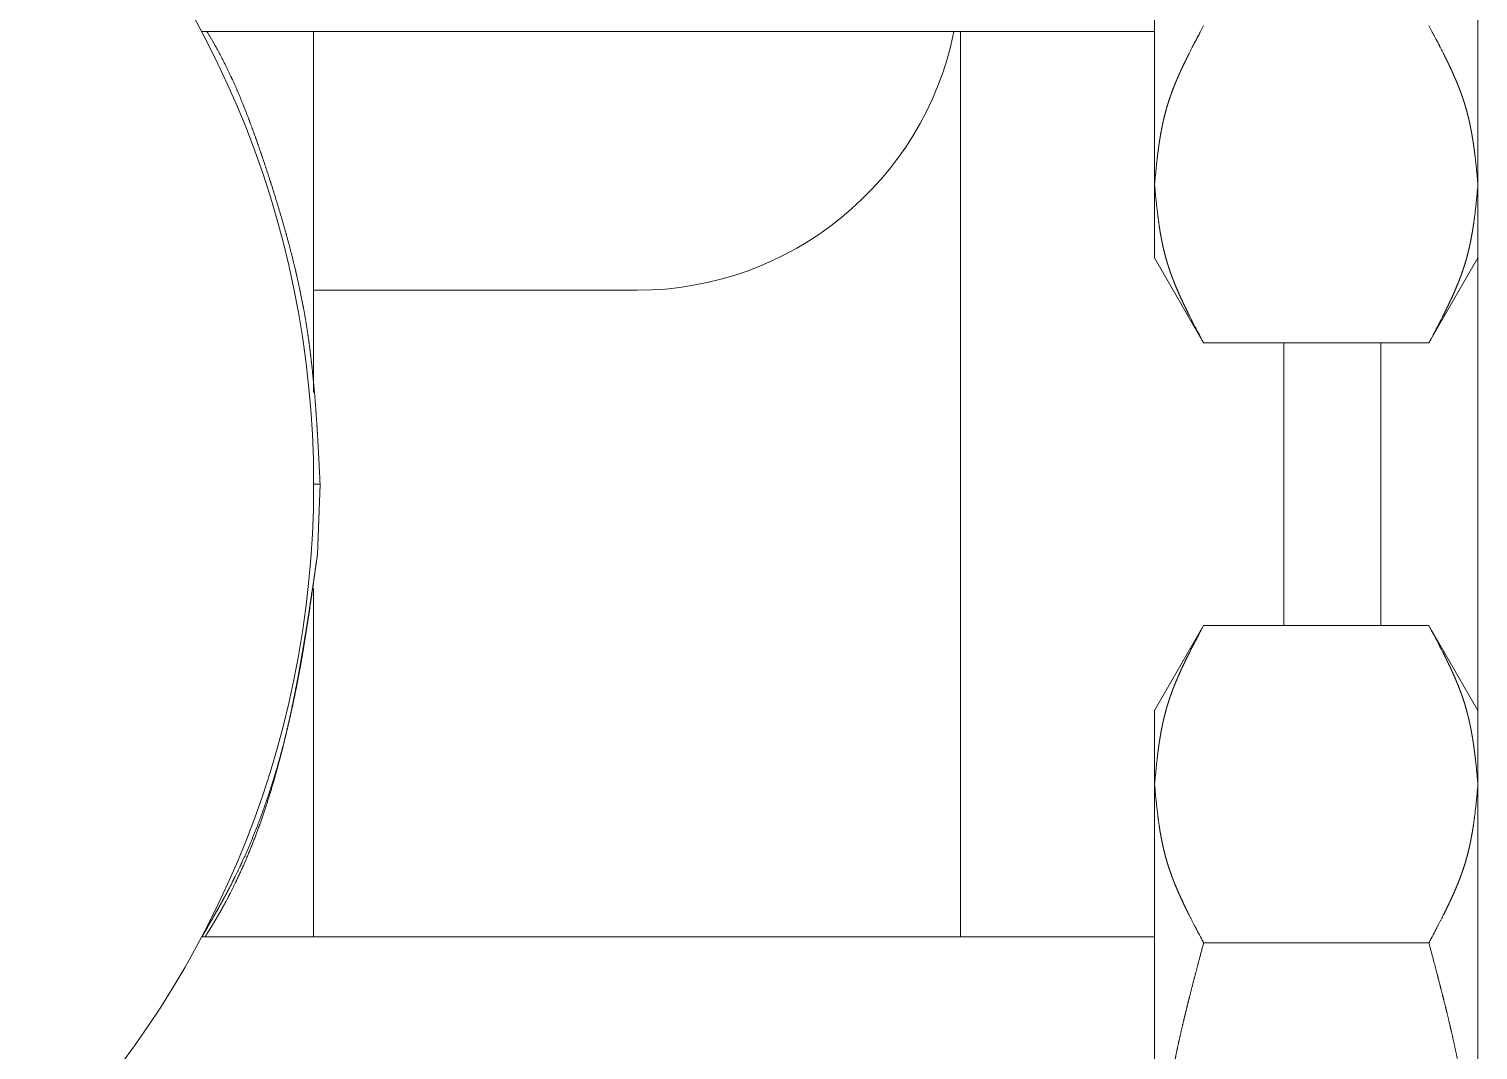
# Model space of a CAD drawing. Header units: millimetres. Extents: x -5 to 111, y -3 to 86.
# Drawn here: x 18.9106 to 18.933, y 19.22375 to 19.23954 of the extents above; entities that cross this region are included whole.
import ezdxf

# ---------------------------------------------------------------- set-up
doc = ezdxf.new("R2010")
doc.units = ezdxf.units.MM
doc.layers.add('A1I6----E-', color=3, linetype='Continuous', lineweight=25)

# ---------------------------------------------------------------- blocks, each defined once
blk = doc.blocks.new('Gruppe-456')
at = {"layer": 'A1I6----E-', "linetype": 'Continuous', "lineweight": 9}
for p, q in [((-31.86744458999202, -23.35810285796178), (-31.86744458999202, -23.28141656646076)), ((-31.87244458999201, -23.29910285796178), (-31.87244458999201, -23.30646407389395)), ((-31.88717809083059, -23.30410285796178), (-31.87244458999201, -23.30410285796178)), ((-31.88544458999161, -23.30410285796178), (-31.88544458999167, -23.30968158307488)), ((-31.87544458999191, -23.31810285796178), (-31.87544458999191, -23.30410285796178)), ((-31.87244458999201, -23.30646407389395), (-31.87244458999201, -23.30760285796178)), ((-31.87244458999201, -23.30760285796178), (-31.87168540061345, -23.308917812538)), ((-31.86820377936672, -23.30891781253134), (-31.86744458999202, -23.30760285796178)), ((-31.88544458999161, -23.30810285796172), (-31.88044458999203, -23.30810285796172)), ((-31.86820377936672, -23.30891781253134), (-31.87168540061345, -23.308917812538)), ((-31.87044458999191, -23.31328790339327), (-31.87044458999191, -23.30891781253563)), ((-31.87044458999195, -23.30891781253563), (-31.87044458999194, -23.31328790339327)), ((-31.86894458999195, -23.30891781253275), (-31.86894458999194, -23.31328790340261)), ((-31.88544458999201, -23.31110285796178), (-31.88534458999201, -23.31110285796178)), ((-31.88538651664745, -23.31219143156481), (-31.88534458999201, -23.31110285796178)), ((-31.88544458999167, -23.3127152366536), (-31.88544458999159, -23.31810285796178)), ((-31.87168540061345, -23.31328790338555), (-31.87244458999201, -23.31460285796178)), ((-31.87168540061345, -23.31328790338555), (-31.86820377935806, -23.31328790340721)), ((-31.86744458999202, -23.31460285796178), (-31.86820377935806, -23.31328790340721)), ((-31.87244458999201, -23.31460285796178), (-31.87244458999201, -23.31574164202961)), ((-31.87244458999201, -23.31574164202961), (-31.87244458999201, -23.32310285796178)), ((-31.87244458999201, -23.31810285796178), (-31.88717809083058, -23.31810285796178)), ((-31.86820377937537, -23.31819538065701), (-31.87168540061345, -23.31819538067367))]:
    blk.add_line(p, q, dxfattribs=at)
blk.add_circle((-31.90044458999201, -23.31110285796178), 0.015, dxfattribs=at)
blk.add_arc((-31.88044458999203, -23.30310285796172), 0.005, 270, 348.4630409664971, dxfattribs=at)
for points, weights, knots in [([(-31.87168540061345, -23.30401033524989), (-31.8718030787942, -23.30423225344798), (-31.87183997520506, -23.30430332790314), (-31.87184617679224, -23.3043152741716), (-31.87185237837942, -23.30432722044007), (-31.87187687161593, -23.3043744023583), (-31.87190088297827, -23.30442183132119), (-31.87192489434061, -23.30446926028408), (-31.87194823683038, -23.30451702198646), (-31.87195985438159, -23.30454079297356), (-31.8719714719328, -23.30456456396066), (-31.87199452704403, -23.30461173765), (-31.87201675268208, -23.30465930776808), (-31.87201956863763, -23.30466533483186), (-31.87202238459317, -23.30467136189563), (-31.87203897832012, -23.30470687788617), (-31.87205496581068, -23.30474267086737), (-31.87207095330125, -23.30477846384857), (-31.87208650468357, -23.30481416886365), (-31.8720865316662, -23.30481423081411), (-31.87208655864883, -23.30481429276458), (-31.87210205606588, -23.30484987387872), (-31.87211680920622, -23.30488576998532), (-31.87213156234656, -23.30492166609191), (-31.87214698881537, -23.30496043481024), (-31.87216241528417, -23.30499920352857), (-31.87217674766392, -23.30503838990824), (-31.87218168189785, -23.30505188067303), (-31.87218661613178, -23.30506537143781), (-31.87219969406745, -23.30510112802267), (-31.87221176223294, -23.30513723792635), (-31.87222383039842, -23.30517334783003), (-31.87223441556047, -23.30520670488878), (-31.87224500072251, -23.30524006194754), (-31.87225467028891, -23.30527369583685), (-31.87225644351591, -23.30527986369568), (-31.8722582167429, -23.30528603155451), (-31.87227143276329, -23.30533200116148), (-31.87228329818106, -23.30537833775415), (-31.87228526325104, -23.30538601170622), (-31.87228722832102, -23.30539368565828), (-31.87229665278709, -23.30543048989509), (-31.8723050854195, -23.30546753396505), (-31.87231351805191, -23.305504578035), (-31.87232411194024, -23.30555396675025), (-31.87233159291586, -23.30559102127232), (-31.87233907389148, -23.30562807579439), (-31.87234573430676, -23.30566528656529), (-31.87234684466002, -23.30567148994735), (-31.87234795501328, -23.30567769332941), (-31.87235680432808, -23.30572713316344), (-31.87236468691027, -23.30577673631313), (-31.87236469182383, -23.30577676723295), (-31.87236469673739, -23.30577679815276), (-31.87237256949246, -23.30582633946283), (-31.87237960220721, -23.3058760069834), (-31.87238663200364, -23.30592565389377), (-31.87239295050841, -23.30597539633283), (-31.87239926443412, -23.30602510508702), (-31.87240499722008, -23.30607488420981), (-31.87241072745616, -23.30612464253704), (-31.87241600780211, -23.3061744506155), (-31.87242128725892, -23.30622425097306), (-31.87244429448092, -23.30646095822919), (-31.87244444223646, -23.30646251606157), (-31.87244458999201, -23.30646407389395)], [1, 1, 1, 1, 1, 0.9999870297989345, 1, 0.999975313929387, 1, 1, 1, 0.999961678007386, 1, 1, 1, 0.9999638638309734, 1, 1, 1, 1, 1, 0.9999457913942498, 1, 1, 1, 0.9999015258691664, 1, 1, 1, 0.9999013043645192, 1, 1, 1, 0.9999066134444298, 1, 1, 1, 0.999892972912052, 1, 1, 1, 0.9999098204924691, 1, 1, 1, 1, 0.999938964924532, 1, 1, 1, 0.9999523673994141, 1, 1, 1, 0.9999641535422654, 1, 0.9999743923881097, 1, 0.9999829399708959, 1, 0.9999897917652931, 1, 1, 1, 1, 1], [0, 0, 0, 1, 1, 2, 2, 3, 3, 4, 4, 5, 5, 6, 6, 7, 7, 8, 8, 9, 9, 10, 10, 11, 11, 12, 12, 13, 13, 14, 14, 15, 15, 16, 16, 17, 17, 18, 18, 19, 19, 20, 20, 21, 21, 22, 23, 23, 24, 24, 25, 25, 26, 26, 27, 27, 28, 28, 29, 29, 30, 30, 31, 31, 32, 32, 33, 33, 33]), ([(-31.86820377940286, -23.30401033520401), (-31.86808610121547, -23.30423225341028), (-31.86804920480254, -23.30430332786799), (-31.868043003215, -23.30431527413691), (-31.86803680162747, -23.30432722040583), (-31.86801230838961, -23.30437440232571), (-31.86798829702593, -23.30442183129025), (-31.86796428566226, -23.30446926025479), (-31.86794094317117, -23.30451702195884), (-31.86792932561933, -23.30454079294674), (-31.86791770806748, -23.30456456393463), (-31.86789465295503, -23.30461173762547), (-31.86787242731579, -23.30465930774505), (-31.86786961136008, -23.30466533480903), (-31.86786679540437, -23.30467136187302), (-31.86785020167655, -23.30470687786463), (-31.86783421418513, -23.30474267084692), (-31.86781822669371, -23.30477846382922), (-31.86780267531059, -23.3048141688453), (-31.86780264832795, -23.30481423079577), (-31.86780262134531, -23.30481429274625), (-31.86778712392747, -23.30484987386137), (-31.86777237078637, -23.30488576996896), (-31.86775761764527, -23.30492166607655), (-31.86774219117571, -23.30496043479584), (-31.86772676470614, -23.30499920351513), (-31.86771243232568, -23.30503838989578), (-31.86770749809151, -23.30505188066089), (-31.86770256385735, -23.305065371426), (-31.86768948592108, -23.30510112801159), (-31.86767741775505, -23.30513723791604), (-31.86766534958901, -23.30517334782048), (-31.8676547644265, -23.30520670487986), (-31.867644179264, -23.30524006193924), (-31.86763450969719, -23.30527369582919), (-31.86763273647013, -23.30527986368809), (-31.86763096324308, -23.30528603154698), (-31.86761774722215, -23.30533200115473), (-31.86760588180392, -23.30537833774822), (-31.86760391673387, -23.30538601170037), (-31.86760195166383, -23.30539368565252), (-31.86759252719744, -23.30543048988979), (-31.86758409456477, -23.30546753396023), (-31.86757566193209, -23.30550457803066), (-31.86756506804346, -23.30555396674645), (-31.86755758706766, -23.30559102126888), (-31.86755010609186, -23.30562807579131), (-31.86754344567644, -23.30566528656257), (-31.86754233532316, -23.30567148994469), (-31.86754122496988, -23.30567769332681), (-31.86753237565492, -23.30572713316116), (-31.86752449307265, -23.30577673631118), (-31.86752448815909, -23.30577676723103), (-31.86752448324552, -23.30577679815088), (-31.86751661049039, -23.30582633946119), (-31.86750957777561, -23.30587600698201), (-31.86750254768376, -23.30592565385292), (-31.86749622947443, -23.30597539633187), (-31.86748991539585, -23.30602510506771), (-31.86748418276287, -23.30607488420918), (-31.86747845245706, -23.3061246425288), (-31.86747317218105, -23.3061744506151), (-31.86746789272437, -23.30622425097276), (-31.8674448855031, -23.30646095822919), (-31.86744473774755, -23.30646251606157), (-31.86744458999202, -23.30646407389395)], [1, 1, 1, 1, 1, 0.9999870298000589, 1, 0.9999753139286057, 1, 1, 1, 0.9999616780085674, 1, 1, 1, 0.9999638638294455, 1, 1, 1, 1, 1, 0.9999457913939357, 1, 1, 1, 0.9999015258657526, 1, 1, 1, 0.9999013043614192, 1, 1, 1, 0.9999066134386582, 1, 1, 1, 0.9998929729029771, 1, 1, 1, 0.9999098204865889, 1, 1, 1, 1, 0.9999389649182323, 1, 1, 1, 0.9999523673935939, 1, 1, 1, 0.9999641535380916, 1, 0.9999743498293914, 1, 0.9999829220108849, 1, 0.9999897854279366, 1, 1, 1, 1, 1], [0, 0, 0, 1, 1, 2, 2, 3, 3, 4, 4, 5, 5, 6, 6, 7, 7, 8, 8, 9, 9, 10, 10, 11, 11, 12, 12, 13, 13, 14, 14, 15, 15, 16, 16, 17, 17, 18, 18, 19, 19, 20, 20, 21, 21, 22, 23, 23, 24, 24, 25, 25, 26, 26, 27, 27, 28, 28, 29, 29, 30, 30, 31, 31, 32, 32, 33, 33, 33]), ([(-31.88534479308701, -23.31110376772635), (-31.8853527079229, -23.31094554587917), (-31.8853606227588, -23.31078732403198), (-31.88536604738814, -23.31067888275954), (-31.88537201045514, -23.31057046976214), (-31.88537797352214, -23.31046205676474), (-31.88538427922542, -23.31035374082098), (-31.88539058348006, -23.31024544976118), (-31.88539785407389, -23.31013721928615), (-31.88540512321907, -23.31002901369511), (-31.88541297508227, -23.30992096303946), (-31.88542082465543, -23.30981294389736), (-31.88543012485855, -23.30970503997212), (-31.88543013025946, -23.30970497731189), (-31.88543013566037, -23.30970491465166), (-31.88543942277162, -23.30959716756042), (-31.88544954217261, -23.30948949544782), (-31.88545965867364, -23.30938185419129), (-31.88547170906244, -23.30927441224497), (-31.88548375080294, -23.30916705240474), (-31.88549686585821, -23.30905981838899), (-31.88550997266637, -23.30895265605353), (-31.88552549226541, -23.30884581647), (-31.88554100936567, -23.30873899731673), (-31.88555786622021, -23.30863238137814), (-31.88555934918896, -23.30862300192333), (-31.88556083215771, -23.30861362246853), (-31.88558065494975, -23.30848824762034), (-31.88560459415774, -23.30836359325834), (-31.88560977393549, -23.30833662152682), (-31.88561495371323, -23.3083096497953), (-31.8856406716536, -23.30817573335791), (-31.88566942161049, -23.30804243495342), (-31.88569818564186, -23.30790907129298), (-31.88572972325875, -23.30777633616519), (-31.88576127495012, -23.30764353578143), (-31.88579533927352, -23.30751135759479), (-31.88579535945744, -23.3075112792761), (-31.88579537964135, -23.3075112009574), (-31.88582948433258, -23.30737886613336), (-31.88586584677421, -23.30724713379696), (-31.88586587014586, -23.30724704912715), (-31.8858658935175, -23.30724696445733), (-31.88590230270243, -23.30711506278129), (-31.88594071767069, -23.30698373125004), (-31.88594074247284, -23.30698364645745), (-31.885940767275, -23.30698356166487), (-31.88597923184756, -23.30685206054845), (-31.88601945665368, -23.30672108714681), (-31.88601948106317, -23.30672100766863), (-31.88601950547267, -23.30672092819044), (-31.88605977909777, -23.30658979583244), (-31.88610156821021, -23.30645913853154), (-31.88611078920838, -23.30643030827738), (-31.88612001020655, -23.30640147802322), (-31.88615820490875, -23.30628205895908), (-31.88619794876417, -23.30616314649502), (-31.88623769261958, -23.30604423403096), (-31.88626904422489, -23.30595204707826), (-31.8863003958302, -23.30585986012556), (-31.88633302259083, -23.3057681167231), (-31.88633847362059, -23.30575278893671), (-31.88634392465036, -23.30573746115031), (-31.88638736264907, -23.3056153175565), (-31.88643297726131, -23.30549397002092), (-31.88643301052053, -23.30549388154216), (-31.88643304377975, -23.30549379306339), (-31.88647859187355, -23.30537262248535), (-31.88652678072555, -23.3052524776878), (-31.8865268195349, -23.30525238092804), (-31.88652685834425, -23.30525228416827), (-31.88657496957755, -23.30513233289026), (-31.88662617601047, -23.30501366991754), (-31.88662621312519, -23.30501358390993), (-31.88662625023991, -23.30501349790232), (-31.88667738244339, -23.30489500694483), (-31.88673205038033, -23.30477810516592), (-31.8867866931013, -23.30466125730879), (-31.88684529117019, -23.30454634205744), (-31.8868457085995, -23.3045455234788), (-31.88684612602882, -23.30454470490016), (-31.8869038640231, -23.30443148072787), (-31.88696589120899, -23.30432054823764), (-31.88696633212381, -23.30431975968374), (-31.88696677303863, -23.30431897112985), (-31.88702791839488, -23.30420961574742), (-31.88709349721653, -23.30410286008056), (-31.88709349786745, -23.30410285902117), (-31.88709349851838, -23.30410285796178)], [1, 1, 1, 0.9999969175013455, 1, 1, 1, 0.9999900408897392, 1, 1, 1, 0.9999774331726962, 1, 1, 1, 0.9999925364489737, 1, 0.9999595802877279, 1, 0.9999874921849904, 1, 0.9999364475006001, 1, 0.9999802995651946, 1, 1, 1, 0.9998645001749945, 1, 1, 1, 0.9999356319953859, 1, 0.9999456834785413, 1, 0.9999550451040163, 1, 1, 1, 0.9999634515253667, 1, 1, 1, 0.9999709706192925, 1, 1, 1, 0.9999775135106882, 1, 1, 1, 0.9999832444473077, 1, 1, 1, 0.9999788757150995, 1, 1, 1, 0.9999759688976784, 1, 1, 1, 0.9999600478339529, 1, 1, 1, 0.9999401287550722, 1, 1, 1, 0.9999158799006049, 1, 1, 1, 0.999887210299676, 1, 0.9998544018301673, 1, 1, 1, 0.9998169800819401, 1, 1, 1, 0.9997896387928309, 1, 1, 1], [0, 0, 0, 1, 1, 2, 2, 3, 3, 4, 4, 5, 5, 6, 6, 7, 7, 8, 8, 9, 9, 10, 10, 11, 11, 12, 12, 13, 13, 14, 14, 15, 15, 16, 16, 17, 17, 18, 18, 19, 19, 20, 20, 21, 21, 22, 22, 23, 23, 24, 24, 25, 25, 26, 26, 27, 27, 28, 28, 29, 29, 30, 30, 31, 31, 32, 32, 33, 33, 34, 34, 35, 35, 36, 36, 37, 37, 38, 38, 39, 39, 40, 40, 41, 41, 42, 42, 43, 43, 44, 44, 44]), ([(-31.87244458999201, -23.30646407389395), (-31.87242342116071, -23.30668692135992), (-31.87241336421058, -23.30678454963511), (-31.87240791677452, -23.30683333236237), (-31.87240246806295, -23.30688212651209), (-31.8723964752233, -23.3069308568248), (-31.87239047886478, -23.30697961680194), (-31.87238381256822, -23.30702828971203), (-31.8723771440283, -23.30707698086413), (-31.87236968175718, -23.30712555670407), (-31.87236967752277, -23.30712558426812), (-31.87236967328835, -23.30712561183218), (-31.87236220254839, -23.30717424280023), (-31.87235381559081, -23.30722272415697), (-31.87235380868891, -23.30722276405388), (-31.872353801787, -23.30722280395079), (-31.87234540102561, -23.30727136510136), (-31.87233596412833, -23.30731973557899), (-31.87233595327629, -23.30731979120303), (-31.87233594242425, -23.30731984682707), (-31.87232648382288, -23.30736832855278), (-31.87231587233195, -23.30741657105611), (-31.87231585584234, -23.30741664602204), (-31.87231583935272, -23.30741672098798), (-31.87230519488256, -23.30746511342319), (-31.87229328602221, -23.30751321032096), (-31.87229326160243, -23.30751330894633), (-31.87229323718264, -23.3075134075717), (-31.87228127948272, -23.30756170172021), (-31.8722679481344, -23.30760963486656), (-31.87226499701293, -23.30762024568653), (-31.87226204589146, -23.30763085650651), (-31.87224925158774, -23.30767685869759), (-31.87223451202587, -23.3077222750064), (-31.872219772464, -23.30776769131522), (-31.87220720749081, -23.30780451434254), (-31.87219464251762, -23.30784133736985), (-31.87218106655556, -23.30787779977715), (-31.87217875298001, -23.30788401359346), (-31.87217643940445, -23.30789022740976), (-31.87215823629128, -23.30793911744967), (-31.87213883181003, -23.30798754322213), (-31.87213876000889, -23.30798772240888), (-31.87213868820774, -23.30798790159562), (-31.87211914012421, -23.30803668574158), (-31.87209852750005, -23.3080850297194), (-31.87209845397005, -23.30808520217355), (-31.87209838044005, -23.30808537462771), (-31.87207762075588, -23.30813406351384), (-31.87205592823677, -23.3081823440144), (-31.87205585551284, -23.30818250587424), (-31.87205578278891, -23.30818266773408), (-31.87203394482194, -23.30823127195432), (-31.87201130086626, -23.30827950594957), (-31.8720112313591, -23.30827965400708), (-31.87201116185195, -23.3082798020646), (-31.87198837888196, -23.30832833217487), (-31.87196491231163, -23.30837653544657), (-31.87196484823491, -23.30837666706816), (-31.8719647841582, -23.30837679868975), (-31.87194118943444, -23.30842526520463), (-31.8719170295724, -23.30847345249673), (-31.87191697288439, -23.30847356556202), (-31.87191691619638, -23.3084736786273), (-31.87189264295832, -23.30852209204997), (-31.87186791961863, -23.30857027717274), (-31.87186787200437, -23.30857036997165), (-31.87186782439011, -23.30857046277057), (-31.8718430058219, -23.30861883349117), (-31.87179254471878, -23.30871551097497), (-31.87168700553578, -23.30891479228917), (-31.87168620307462, -23.30891630241359), (-31.87168540061345, -23.308917812538)], [1, 1, 1, 1, 0.999984435505488, 1, 0.9999763618892159, 1, 0.9999667061322299, 1, 1, 1, 0.9999554969681772, 1, 1, 1, 0.9999428738166856, 1, 1, 1, 0.9999289721621424, 1, 1, 1, 0.9999141544652939, 1, 1, 1, 0.9998981271975775, 1, 1, 1, 0.9997736873333909, 1, 1, 1, 0.9999048594995962, 1, 1, 1, 0.9999238086417678, 1, 1, 1, 0.9999399427604764, 1, 1, 1, 0.9999537320581724, 1, 1, 1, 0.999965365270307, 1, 1, 1, 0.9999750307488869, 1, 1, 1, 0.9999829065238515, 1, 1, 1, 0.9999891446737244, 1, 1, 1, 1, 1, 1, 1, 1], [0, 0, 0, 1, 2, 2, 3, 3, 4, 4, 5, 5, 6, 6, 7, 7, 8, 8, 9, 9, 10, 10, 11, 11, 12, 12, 13, 13, 14, 14, 15, 15, 16, 16, 17, 17, 18, 18, 19, 19, 20, 20, 21, 21, 22, 22, 23, 23, 24, 24, 25, 25, 26, 26, 27, 27, 28, 28, 29, 29, 30, 30, 31, 31, 32, 32, 33, 33, 34, 34, 35, 36, 36, 37, 37, 37]), ([(-31.86744458999202, -23.30646407389395), (-31.86746575882303, -23.30668692135854), (-31.86747581577304, -23.30678454963314), (-31.86748126320903, -23.30683333236011), (-31.86748671204787, -23.30688212649457), (-31.86749270476011, -23.30693085682193), (-31.86749870136908, -23.30697961676621), (-31.86750536741503, -23.30702828970857), (-31.86751203595486, -23.30707698086036), (-31.86751949822589, -23.30712555670001), (-31.8675195024603, -23.30712558426406), (-31.86751950669472, -23.30712561182812), (-31.86752697743458, -23.30717424279588), (-31.86753536439207, -23.30722272415233), (-31.86753537129397, -23.30722276404924), (-31.86753537819587, -23.30722280394614), (-31.86754377895716, -23.30727136509641), (-31.86755321585434, -23.30731973557374), (-31.86755322670638, -23.30731979119778), (-31.86755323755842, -23.30731984682183), (-31.86756269615968, -23.30736832854724), (-31.86757330765049, -23.30741657105029), (-31.86757332414011, -23.30741664601622), (-31.86757334062972, -23.30741672098216), (-31.86758398509976, -23.30746511341707), (-31.86759589395998, -23.30751321031455), (-31.86759591837976, -23.30751330893992), (-31.86759594279954, -23.30751340756528), (-31.86760790049931, -23.3075617017135), (-31.86762123184749, -23.30760963485956), (-31.86762418296892, -23.30762024567948), (-31.86762713409036, -23.3076308564994), (-31.86763992839393, -23.30767685869018), (-31.86765466795564, -23.30772227499872), (-31.86766940751735, -23.30776769130727), (-31.8676819724904, -23.30780451433435), (-31.86769453746345, -23.30784133736144), (-31.86770811342535, -23.30787779976851), (-31.86771042700088, -23.30788401358478), (-31.86771274057641, -23.30789022740104), (-31.86773094368937, -23.30793911744065), (-31.8677503481704, -23.30798754321281), (-31.86775041997154, -23.30798772239956), (-31.86775049177269, -23.3079879015863), (-31.867770039856, -23.30803668573196), (-31.86779065247994, -23.30808502970949), (-31.86779072600994, -23.30808520216364), (-31.86779079953993, -23.3080853746178), (-31.86781155922386, -23.30813406350363), (-31.86783325174273, -23.30818234400389), (-31.86783332446667, -23.30818250586373), (-31.86783339719059, -23.30818266772357), (-31.86785523515732, -23.30823127194352), (-31.86787787911275, -23.30827950593847), (-31.86787794861991, -23.30827965399599), (-31.86787801812706, -23.3082798020535), (-31.8679008010968, -23.30832833216348), (-31.86792426766687, -23.30837653543488), (-31.86792433174358, -23.30837666705647), (-31.86792439582029, -23.30837679867806), (-31.86794799054378, -23.30842526519264), (-31.86797215040555, -23.30847345248445), (-31.86797220709356, -23.30847356554974), (-31.86797226378157, -23.30847367861502), (-31.86799653701936, -23.3085220920374), (-31.86802126035877, -23.30857027715987), (-31.86802130797304, -23.30857036995879), (-31.8680213555873, -23.30857046275771), (-31.86804617415525, -23.30861883347801), (-31.8680966352578, -23.30871551096123), (-31.86820217443962, -23.30891479227422), (-31.86820297690078, -23.30891630239863), (-31.86820377936193, -23.30891781252304)], [1, 1, 1, 1, 0.9999844500733859, 1, 0.9999763972361552, 1, 0.9999667061322502, 1, 1, 1, 0.9999554969680584, 1, 1, 1, 0.9999428738162366, 1, 1, 1, 0.9999289721632396, 1, 1, 1, 0.9999141544671464, 1, 1, 1, 0.9998981271961821, 1, 1, 1, 0.9997736873357979, 1, 1, 1, 0.9999048595007133, 1, 1, 1, 0.9999238086420499, 1, 1, 1, 0.9999399427612813, 1, 1, 1, 0.9999537320585589, 1, 1, 1, 0.9999653652702722, 1, 1, 1, 0.999975030748337, 1, 1, 1, 0.9999829065233818, 1, 1, 1, 0.9999891446719041, 1, 1, 1, 1, 1, 1, 1, 1], [0, 0, 0, 1, 2, 2, 3, 3, 4, 4, 5, 5, 6, 6, 7, 7, 8, 8, 9, 9, 10, 10, 11, 11, 12, 12, 13, 13, 14, 14, 15, 15, 16, 16, 17, 17, 18, 18, 19, 19, 20, 20, 21, 21, 22, 22, 23, 23, 24, 24, 25, 25, 26, 26, 27, 27, 28, 28, 29, 29, 30, 30, 31, 31, 32, 32, 33, 33, 34, 34, 35, 36, 36, 37, 37, 37]), ([(-31.88717169283941, -23.31810285796178), (-31.88710014460814, -23.31797913395906), (-31.88702859637687, -23.31785540995634), (-31.88699086819457, -23.3177901689064), (-31.88695383994057, -23.31772452807503), (-31.88691681168658, -23.31765888724367), (-31.88686801069456, -23.3175710722606), (-31.88683188925786, -23.31750495861797), (-31.88679576782117, -23.31743884497534), (-31.88676089392625, -23.31737206486315), (-31.88675689402598, -23.31736440544372), (-31.88675289412572, -23.31735674602429), (-31.88671002043026, -23.31727464707325), (-31.88666873513331, -23.31719173799185), (-31.88666515444766, -23.31718454726343), (-31.88666157376202, -23.31717735653502), (-31.88661312709377, -23.31708006599678), (-31.88656755208921, -23.31698139762568), (-31.88656253366284, -23.31697053289928), (-31.88655751523648, -23.31695966817287), (-31.88650188393905, -23.31683922826171), (-31.8864496488917, -23.31671727698749), (-31.88639737558005, -23.31659523967912), (-31.88634839020057, -23.31647184585294), (-31.88629937016583, -23.31634836820258), (-31.8862535248436, -23.31622367698247), (-31.8862076526462, -23.31609891584789), (-31.8861648383808, -23.31597307254106), (-31.88612200807369, -23.31584718450786), (-31.88608211647552, -23.3157203346261), (-31.88604222175527, -23.31559347601911), (-31.88600514473265, -23.31546576545077), (-31.88596807867507, -23.31533809215491), (-31.88593370935137, -23.31520966664074), (-31.88592990641579, -23.31519545617613), (-31.88592610348022, -23.31518124571151), (-31.88589934911715, -23.31508127243511), (-31.88587459883362, -23.31498078424973), (-31.88584984855008, -23.31488029606435), (-31.88582617754451, -23.31477954818381), (-31.88582524563527, -23.31477558181741), (-31.88582431372603, -23.314771615451), (-31.88579877890197, -23.31466293483767), (-31.8857753893454, -23.31455377242839), (-31.88577243966555, -23.31454000585022), (-31.8857694899857, -23.31452623927205), (-31.88574020788839, -23.31438957553152), (-31.88571302404613, -23.31425247900379), (-31.88571030468533, -23.31423876416919), (-31.88570758532453, -23.31422504933458), (-31.88568584702283, -23.31411541430116), (-31.88566578151741, -23.31400546081187), (-31.88566243707706, -23.31398713419221), (-31.88565909263671, -23.31396880757255), (-31.88564571601199, -23.31389550732257), (-31.88563283252083, -23.3138221187922), (-31.88561994902967, -23.31374873026182), (-31.88560752873151, -23.31367526192219), (-31.88560442282152, -23.3136568898954), (-31.88560131691152, -23.31363851786861), (-31.88558268479337, -23.31352830547541), (-31.88556522847833, -23.31341790074494), (-31.88556231755449, -23.3133994902292), (-31.88555940663064, -23.31338107971346), (-31.88553612615743, -23.3132338393386), (-31.88551406469935, -23.31308641138843), (-31.88549199889829, -23.31293895524296), (-31.88547081081033, -23.31279137042211), (-31.88544962068987, -23.31264377201886), (-31.88542901625685, -23.31249609071611), (-31.88540840738954, -23.31234837763083), (-31.88538779852224, -23.31220066454554), (-31.88538715758484, -23.31219604805517), (-31.88538651664745, -23.31219143156481)], [1, 1, 1, 0.9999857009011641, 1, 1, 1, 1, 0.99995594021765, 1, 1, 1, 0.9999536714631767, 1, 1, 1, 0.9998926413131689, 1, 1, 1, 0.9999018541949868, 1, 0.9999102782078191, 1, 0.9999181853832555, 1, 0.9999255611543678, 1, 0.9999324075297302, 1, 0.9999387498379879, 1, 0.9999445636083873, 1, 1, 1, 0.9999500304356265, 1, 0.999985618120188, 1, 1, 1, 0.9999515142617993, 1, 1, 1, 0.999970628469984, 1, 1, 1, 0.9999709853095619, 1, 1, 1, 0.9999943493044042, 1, 0.9999950260381575, 1, 1, 1, 0.999985797934526, 1, 1, 1, 0.9999914431135947, 1, 0.9999955750537355, 1, 0.9999980328768213, 1, 1, 1, 1, 1], [0, 0, 0, 1, 1, 2, 2, 3, 4, 4, 5, 5, 6, 6, 7, 7, 8, 8, 9, 9, 10, 10, 11, 11, 12, 12, 13, 13, 14, 14, 15, 15, 16, 16, 17, 17, 18, 18, 19, 19, 20, 20, 21, 21, 22, 22, 23, 23, 24, 24, 25, 25, 26, 26, 27, 27, 28, 28, 29, 29, 30, 30, 31, 31, 32, 32, 33, 33, 34, 34, 35, 35, 36, 36, 37, 37, 37]), ([(-31.88712244445846, -23.31810285796178), (-31.88708731409993, -23.31804637201994), (-31.88703721521324, -23.31796469403231), (-31.88703523015028, -23.31796145771392), (-31.88703324508731, -23.31795822139554), (-31.88698711632655, -23.31788301604469), (-31.88694209422687, -23.31780714300661), (-31.88689707212718, -23.31773126996854), (-31.88685462294277, -23.31765392803871), (-31.88685197740189, -23.3176491078934), (-31.88684933186101, -23.31764428774809), (-31.88680159159484, -23.31755730552764), (-31.88675561606916, -23.31746937776907), (-31.88675214572268, -23.3174627407642), (-31.8867486753762, -23.31745610375934), (-31.88669575915756, -23.31735490199103), (-31.88664675244972, -23.31725175032265), (-31.88663855908518, -23.31723450453613), (-31.88663036572065, -23.31721725874963), (-31.88656497228374, -23.31707961550822), (-31.8865045247036, -23.31693972964922), (-31.88650448627926, -23.31693964072882), (-31.88650444785491, -23.31693955180843), (-31.88644392342608, -23.31679948810864), (-31.88638806514142, -23.31665749902975), (-31.88638802656978, -23.3166574009825), (-31.88638798799815, -23.31665730293524), (-31.88633205257022, -23.31651511776186), (-31.88628049050815, -23.3163712888726), (-31.88628045843636, -23.31637119941053), (-31.88628042636458, -23.31637110994845), (-31.88622877733754, -23.3162270384763), (-31.88618120357226, -23.31608157044565), (-31.88613359927999, -23.31593601519554), (-31.88608976076211, -23.31578928181887), (-31.88604592368674, -23.31564255550096), (-31.88600553900002, -23.31549484166063), (-31.88596516346142, -23.31534715843977), (-31.88592793335338, -23.31519865107665), (-31.88592311857554, -23.31517944538538), (-31.88591830379771, -23.31516023969411), (-31.88588910629519, -23.31504377363111), (-31.88586222797668, -23.31492675058219), (-31.88583534965817, -23.31480972753327), (-31.88580956224987, -23.31469245926153), (-31.88580951173672, -23.3146922295529), (-31.88580946122356, -23.31469199984427), (-31.88578357992472, -23.31457430460519), (-31.88575967796247, -23.3144561914936), (-31.88573579268871, -23.31433815803847), (-31.88571281198132, -23.31421994513765), (-31.88568984412054, -23.31410179638747), (-31.88566846914243, -23.31398334909916), (-31.88564710156322, -23.31386494150262), (-31.88562644349214, -23.31374640806235), (-31.88560579080891, -23.31362790473065), (-31.88558633754872, -23.31350919860773), (-31.88556688557138, -23.31339049984569), (-31.88554794807069, -23.31327173574436), (-31.88552901094026, -23.31315297396495), (-31.88551087558078, -23.31303408711163), (-31.88549274059154, -23.31291520258023), (-31.88547491840987, -23.31279627517695), (-31.88545709622819, -23.31267734777367), (-31.88543973029288, -23.31255835289268), (-31.88541368170342, -23.31237986271939), (-31.88538763311396, -23.3122013725461), (-31.88538691269485, -23.31219641378015), (-31.88538619227574, -23.31219145501419)], [1, 1, 1, 1, 1, 0.9999731726910915, 1, 0.9998590299853408, 1, 1, 1, 0.9999491056730555, 1, 1, 1, 0.9998170502786263, 1, 1, 1, 0.9998412431082007, 1, 1, 1, 0.9998631841501419, 1, 1, 1, 0.9998831171739949, 1, 1, 1, 0.9999009622296273, 1, 0.9999170147889481, 1, 0.9999312661763667, 1, 0.9999436166357514, 1, 1, 1, 0.9999506740999029, 1, 0.9999891600173457, 1, 1, 1, 0.9999647736211326, 1, 0.999992669799174, 1, 0.9999773374974162, 1, 0.9999955166629982, 1, 0.9999872167144996, 1, 1, 1, 0.9999943088975792, 1, 1, 1, 0.9999981613570516, 1, 1, 1, 1, 1], [0, 0, 0, 1, 1, 2, 2, 3, 3, 4, 4, 5, 5, 6, 6, 7, 7, 8, 8, 9, 9, 10, 10, 11, 11, 12, 12, 13, 13, 14, 14, 15, 15, 16, 16, 17, 17, 18, 18, 19, 19, 20, 20, 21, 21, 22, 22, 23, 23, 24, 24, 25, 25, 26, 26, 27, 27, 28, 28, 29, 29, 30, 30, 31, 31, 32, 32, 33, 33, 34, 34, 34]), ([(-31.87168540061345, -23.31328790338555), (-31.87180307879421, -23.31350982158364), (-31.87183997520506, -23.3135808960388), (-31.87184617679224, -23.31359284230726), (-31.87185237837941, -23.31360478857573), (-31.87187687161592, -23.31365197049396), (-31.87190088297827, -23.31369939945685), (-31.87192489434061, -23.31374682841975), (-31.87194823683038, -23.31379459012213), (-31.87195985438159, -23.31381836110922), (-31.87197147193279, -23.31384213209632), (-31.87199452704403, -23.31388930578566), (-31.87201675268208, -23.31393687590375), (-31.87201956863763, -23.31394290296751), (-31.87202238459317, -23.31394893003129), (-31.87203897832013, -23.31398444602183), (-31.87205496581069, -23.31402023900303), (-31.87207095330125, -23.31405603198424), (-31.87208650468357, -23.31409173699931), (-31.8720865316662, -23.31409179894977), (-31.87208655864883, -23.31409186090023), (-31.87210205606588, -23.31412744201437), (-31.87211680920623, -23.31416333812098), (-31.87213156234657, -23.31419923422758), (-31.87214698881537, -23.31423800294591), (-31.87216241528417, -23.31427677166423), (-31.87217674766392, -23.31431595804389), (-31.87218168189785, -23.31432944880869), (-31.87218661613178, -23.31434293957348), (-31.87219969406745, -23.31437869615834), (-31.87221176223294, -23.31441480606201), (-31.87222383039842, -23.3144509159657), (-31.87223441556047, -23.31448427302445), (-31.87224500072251, -23.31451763008321), (-31.87225467028891, -23.31455126397251), (-31.87225644351591, -23.31455743183135), (-31.87225821674291, -23.31456359969018), (-31.87227143276331, -23.31460956929714), (-31.87228329818107, -23.31465590588983), (-31.87228526325104, -23.31466357984188), (-31.87228722832102, -23.31467125379394), (-31.87229665278709, -23.31470805803075), (-31.87230508541949, -23.31474510210071), (-31.87231351805191, -23.31478214617067), (-31.87232411194023, -23.31483153488591), (-31.87233159291586, -23.31486858940799), (-31.87233907389149, -23.31490564393006), (-31.87234573430676, -23.31494285470097), (-31.87234684466002, -23.31494905808302), (-31.87234795501328, -23.31495526146507), (-31.87235680432808, -23.3150047012991), (-31.87236468691027, -23.3150543044488), (-31.87236469182383, -23.31505433536861), (-31.87236469673739, -23.31505436628843), (-31.87237256949246, -23.3151039075985), (-31.87237960220721, -23.31515357511907), (-31.87238663200364, -23.31520322202943), (-31.87239295050841, -23.3152529644685), (-31.87239926443413, -23.31530267322269), (-31.87240499722008, -23.31535245234548), (-31.87241072745616, -23.3154022106727), (-31.87241600780212, -23.31545201875117), (-31.87242128725892, -23.31550181910873), (-31.87244429448092, -23.31573852636486), (-31.87244444223646, -23.31574008419723), (-31.87244458999201, -23.31574164202961)], [1, 1, 1, 1, 1, 0.9999870298004925, 1, 0.9999753139297515, 1, 1, 1, 0.9999616780088292, 1, 1, 1, 0.9999638638292853, 1, 1, 1, 1, 1, 0.9999457913953734, 1, 1, 1, 0.9999015258696016, 1, 1, 1, 0.9999013043649397, 1, 1, 1, 0.9999066134463207, 1, 1, 1, 0.999892972909434, 1, 1, 1, 0.9999098204940545, 1, 1, 1, 1, 0.9999389649221786, 1, 1, 1, 0.9999523673987654, 1, 1, 1, 0.9999641535422151, 1, 0.9999743923890839, 1, 0.9999829399719827, 1, 0.9999897917637843, 1, 1, 1, 1, 1], [0, 0, 0, 1, 1, 2, 2, 3, 3, 4, 4, 5, 5, 6, 6, 7, 7, 8, 8, 9, 9, 10, 10, 11, 11, 12, 12, 13, 13, 14, 14, 15, 15, 16, 16, 17, 17, 18, 18, 19, 19, 20, 20, 21, 21, 22, 23, 23, 24, 24, 25, 25, 26, 26, 27, 27, 28, 28, 29, 29, 30, 30, 31, 31, 32, 32, 33, 33, 33]), ([(-31.86820377934556, -23.31328790342888), (-31.86808610116854, -23.31350982162319), (-31.86804920475884, -23.31358089607714), (-31.86804300317187, -23.3135928423454), (-31.86803680158489, -23.31360478861366), (-31.86801230834915, -23.31365197053109), (-31.86798829698757, -23.31369939949318), (-31.86796428562598, -23.31374682845526), (-31.86794094313696, -23.31379459015683), (-31.86792932558613, -23.31381836114351), (-31.86791770803529, -23.3138421321302), (-31.8678946529248, -23.31388930581875), (-31.86787242728746, -23.31393687593602), (-31.867869611332, -23.31394290299969), (-31.86786679537654, -23.31394893006336), (-31.86785020165012, -23.31398444605329), (-31.86783421416006, -23.31402023903388), (-31.86781822667001, -23.31405603201447), (-31.8678026752882, -23.31409173702892), (-31.86780264830557, -23.31409179897938), (-31.86780262132293, -23.31409186092984), (-31.86778712390639, -23.31412744204338), (-31.86777237076652, -23.31416333814937), (-31.86775761762665, -23.31419923425535), (-31.86774219115834, -23.31423800297301), (-31.86772676469003, -23.31427677169066), (-31.86771243231076, -23.31431595806964), (-31.86770749807699, -23.3143294488342), (-31.86770256384322, -23.31434293959876), (-31.86768948590797, -23.314378696183), (-31.86767741774287, -23.31441480608605), (-31.86766534957777, -23.3144509159891), (-31.86765476441608, -23.31448427304727), (-31.86764417925439, -23.31451763010544), (-31.86763450968832, -23.31455126399414), (-31.86763273646138, -23.31455743185286), (-31.86763096323444, -23.31456359971158), (-31.86761774721449, -23.31460956931773), (-31.86760588179713, -23.31465590590958), (-31.86760391672721, -23.3146635798615), (-31.8676019516573, -23.31467125381341), (-31.86759252719155, -23.31470805804957), (-31.86758409455943, -23.31474510211886), (-31.86757566192731, -23.31478214618815), (-31.86756506803935, -23.3148315349025), (-31.86755758706398, -23.31486858942391), (-31.86755010608862, -23.31490564394531), (-31.86754344567358, -23.31494285471553), (-31.86754233532036, -23.31494905809748), (-31.86754122496714, -23.31495526147943), (-31.86753237565264, -23.31500470131256), (-31.86752449307074, -23.31505430446136), (-31.86752448815718, -23.31505433538116), (-31.86752448324362, -23.31505436630097), (-31.86751661048884, -23.31510390761015), (-31.86750957777434, -23.31515357512981), (-31.86750254768276, -23.3152032219996), (-31.86749622947363, -23.31525296447743), (-31.86748991539525, -23.3153026732122), (-31.86748418276241, -23.3153524523526), (-31.86747845245673, -23.31540221067119), (-31.86747317218079, -23.31545201875646), (-31.8674678927242, -23.31550181911311), (-31.8674448855031, -23.31573852636492), (-31.86744473774755, -23.31574008419726), (-31.86744458999202, -23.31574164202961)], [1, 1, 1, 1, 1, 0.9999870298008654, 1, 0.9999753139282135, 1, 1, 1, 0.999961678009255, 1, 1, 1, 0.9999638638318077, 1, 1, 1, 1, 1, 0.9999457913973614, 1, 1, 1, 0.9999015258706736, 1, 1, 1, 0.9999013043688124, 1, 1, 1, 0.9999066134497664, 1, 1, 1, 0.9998929729123681, 1, 1, 1, 0.9999098204951841, 1, 1, 1, 1, 0.9999389649243101, 1, 1, 1, 0.9999523674010447, 1, 1, 1, 0.9999641535425137, 1, 0.9999743498321828, 1, 0.9999829220130854, 1, 0.9999897854277774, 1, 1, 1, 1, 1], [0, 0, 0, 1, 1, 2, 2, 3, 3, 4, 4, 5, 5, 6, 6, 7, 7, 8, 8, 9, 9, 10, 10, 11, 11, 12, 12, 13, 13, 14, 14, 15, 15, 16, 16, 17, 17, 18, 18, 19, 19, 20, 20, 21, 21, 22, 23, 23, 24, 24, 25, 25, 26, 26, 27, 27, 28, 28, 29, 29, 30, 30, 31, 31, 32, 32, 33, 33, 33]), ([(-31.87244458999201, -23.31574164202961), (-31.87242342116071, -23.31596448949558), (-31.87241336421058, -23.31606211777078), (-31.87240791677452, -23.31611090049805), (-31.87240246806295, -23.31615969464775), (-31.8723964752233, -23.31620842496046), (-31.87239047886478, -23.31625718493761), (-31.87238381256822, -23.3163058578477), (-31.8723771440283, -23.31635454899979), (-31.87236968175718, -23.31640312483973), (-31.87236967752277, -23.31640315240379), (-31.87236967328835, -23.31640317996784), (-31.87236220254839, -23.31645181093589), (-31.87235381559081, -23.31650029229264), (-31.87235380868891, -23.31650033218955), (-31.872353801787, -23.31650037208646), (-31.87234540102561, -23.31654893323702), (-31.87233596412833, -23.31659730371465), (-31.87233595327629, -23.31659735933869), (-31.87233594242425, -23.31659741496273), (-31.87232648382288, -23.31664589668845), (-31.87231587233195, -23.31669413919177), (-31.87231585584233, -23.31669421415771), (-31.87231583935272, -23.31669428912365), (-31.87230519488256, -23.31674268155885), (-31.87229328602221, -23.31679077845662), (-31.87229326160243, -23.31679087708199), (-31.87229323718264, -23.31679097570737), (-31.87228127948273, -23.31683926985588), (-31.87226794813441, -23.31688720300223), (-31.87226499701294, -23.31689781382221), (-31.87226204589147, -23.31690842464218), (-31.87224925158775, -23.31695442683325), (-31.87223451202587, -23.31699984314207), (-31.872219772464, -23.31704525945089), (-31.87220720749081, -23.3170820824782), (-31.87219464251762, -23.31711890550551), (-31.87218106655556, -23.31715536791281), (-31.87217875298001, -23.31716158172912), (-31.87217643940445, -23.31716779554542), (-31.87215823629128, -23.31721668558533), (-31.87213883181003, -23.31726511135779), (-31.87213876000889, -23.31726529054454), (-31.87213868820774, -23.31726546973129), (-31.87211914012421, -23.31731425387725), (-31.87209852750005, -23.31736259785507), (-31.87209845397005, -23.31736277030922), (-31.87209838044005, -23.31736294276337), (-31.87207762075588, -23.3174116316495), (-31.87205592823678, -23.31745991215006), (-31.87205585551284, -23.3174600740099), (-31.87205578278892, -23.31746023586975), (-31.87203394482195, -23.31750884008999), (-31.87201130086626, -23.31755707408523), (-31.8720112313591, -23.31755722214275), (-31.87201116185195, -23.31755737020027), (-31.87198837888194, -23.31760590031054), (-31.87196491231162, -23.31765410358224), (-31.87196484823491, -23.31765423520383), (-31.87196478415819, -23.31765436682542), (-31.87194118943444, -23.31770283334029), (-31.87191702957241, -23.31775102063239), (-31.8719169728844, -23.31775113369768), (-31.87191691619638, -23.31775124676296), (-31.87189264295833, -23.31779966018564), (-31.87186791961864, -23.3178478453084), (-31.87186787200438, -23.31784793810732), (-31.87186782439011, -23.31784803090624), (-31.87184300582189, -23.31789640162684), (-31.87179254471878, -23.31799307911064), (-31.87168700553578, -23.31819236042483), (-31.87168620307462, -23.31819387054925), (-31.87168540061345, -23.31819538067367)], [1, 1, 1, 1, 0.9999844355054832, 1, 0.9999763618892159, 1, 0.9999667061322299, 1, 1, 1, 0.9999554969681772, 1, 1, 1, 0.9999428738166856, 1, 1, 1, 0.9999289721618876, 1, 1, 1, 0.9999141544667294, 1, 1, 1, 0.9998981271966362, 1, 1, 1, 0.9997736873326446, 1, 1, 1, 0.9999048594994878, 1, 1, 1, 0.9999238086414003, 1, 1, 1, 0.9999399427601824, 1, 1, 1, 0.9999537320587691, 1, 1, 1, 0.9999653652687717, 1, 1, 1, 0.9999750307495179, 1, 1, 1, 0.9999829065238455, 1, 1, 1, 0.999989144671866, 1, 1, 1, 1, 1, 1, 1, 1], [0, 0, 0, 1, 2, 2, 3, 3, 4, 4, 5, 5, 6, 6, 7, 7, 8, 8, 9, 9, 10, 10, 11, 11, 12, 12, 13, 13, 14, 14, 15, 15, 16, 16, 17, 17, 18, 18, 19, 19, 20, 20, 21, 21, 22, 22, 23, 23, 24, 24, 25, 25, 26, 26, 27, 27, 28, 28, 29, 29, 30, 30, 31, 31, 32, 32, 33, 33, 34, 34, 35, 36, 36, 37, 37, 37]), ([(-31.86744458999202, -23.31574164202961), (-31.8674657588225, -23.31596448949162), (-31.86747581577226, -23.31606211776507), (-31.86748126320812, -23.31611090049147), (-31.86748671204684, -23.31615969462538), (-31.86749270475892, -23.31620842495216), (-31.86749870136776, -23.31625718489588), (-31.86750536741355, -23.31630585783767), (-31.86751203595323, -23.3163545489889), (-31.86751949822409, -23.31640312482799), (-31.8675195024585, -23.31640315239204), (-31.86751950669292, -23.31640317995609), (-31.86752697743261, -23.31645181092329), (-31.86753536438991, -23.31650029227918), (-31.86753537129181, -23.31650033217608), (-31.86753537819371, -23.31650037207299), (-31.86754377895481, -23.31654893322271), (-31.86755321585178, -23.31659730369948), (-31.86755322670382, -23.31659735932352), (-31.86755323755586, -23.31659741494756), (-31.86756269615691, -23.31664589667242), (-31.86757330764749, -23.31669413917491), (-31.8675733241371, -23.31669421414084), (-31.86757334062672, -23.31669428910677), (-31.86758398509652, -23.31674268154113), (-31.86759589395648, -23.31679077843806), (-31.86759591837626, -23.31679087706343), (-31.86759594279604, -23.31679097568879), (-31.86760790049556, -23.31683926983646), (-31.86762123184345, -23.31688720298198), (-31.86762418296482, -23.31689781380177), (-31.86762713408619, -23.31690842462157), (-31.86763992838949, -23.31695442681181), (-31.86765466795089, -23.31699984311982), (-31.86766940751228, -23.31704525942785), (-31.86768197248506, -23.3170820824545), (-31.86769453745784, -23.31711890548116), (-31.86770811341945, -23.31715536788782), (-31.86771042699493, -23.31716158170401), (-31.86771274057041, -23.31716779552019), (-31.86773094368299, -23.31721668555923), (-31.8677503481636, -23.31726511133083), (-31.86775041996474, -23.31726529051758), (-31.86775049176589, -23.31726546970431), (-31.86777003984878, -23.3173142538494), (-31.86779065247229, -23.31736259782637), (-31.86779072600228, -23.31736277028052), (-31.86779079953228, -23.31736294273468), (-31.86781155921577, -23.31741163161994), (-31.86783325173418, -23.31745991211966), (-31.86783332445811, -23.31746007397949), (-31.86783339718203, -23.31746023583932), (-31.86785523514829, -23.31750884005871), (-31.86787787910325, -23.31755707405311), (-31.8678779486104, -23.31755722211062), (-31.86787801811755, -23.31755737016813), (-31.86790080108682, -23.31760590027756), (-31.86792426765639, -23.31765410354841), (-31.8679243317331, -23.31765423516999), (-31.86792439580981, -23.31765436679158), (-31.86794799053281, -23.3177028333056), (-31.86797215039407, -23.31775102059686), (-31.86797220708208, -23.31775113366214), (-31.86797226377008, -23.31775124672742), (-31.86799653700736, -23.31779966014924), (-31.86802126034625, -23.31784784527117), (-31.86802130796051, -23.31784793807008), (-31.86802135557477, -23.317848030869), (-31.86804617414219, -23.31789640158875), (-31.86809663524368, -23.31799307907086), (-31.8682021744233, -23.31819236038156), (-31.86820297688443, -23.31819387050595), (-31.86820377934556, -23.31819538063035)], [1, 1, 1, 1, 0.9999844500734052, 1, 0.9999763972362424, 1, 0.9999667061335707, 1, 1, 1, 0.9999554969684944, 1, 1, 1, 0.999942873817202, 1, 1, 1, 0.9999289721641182, 1, 1, 1, 0.9999141544678551, 1, 1, 1, 0.999898127198915, 1, 1, 1, 0.9997736873372558, 1, 1, 1, 0.9999048595018205, 1, 1, 1, 0.999923808642719, 1, 1, 1, 0.9999399427618358, 1, 1, 1, 0.9999537320599127, 1, 1, 1, 0.999965365270597, 1, 1, 1, 0.9999750307494264, 1, 1, 1, 0.9999829065242545, 1, 1, 1, 0.9999891446737523, 1, 1, 1, 1, 1, 1, 1, 1], [0, 0, 0, 1, 2, 2, 3, 3, 4, 4, 5, 5, 6, 6, 7, 7, 8, 8, 9, 9, 10, 10, 11, 11, 12, 12, 13, 13, 14, 14, 15, 15, 16, 16, 17, 17, 18, 18, 19, 19, 20, 20, 21, 21, 22, 22, 23, 23, 24, 24, 25, 25, 26, 26, 27, 27, 28, 28, 29, 29, 30, 30, 31, 31, 32, 32, 33, 33, 34, 34, 35, 36, 36, 37, 37, 37]), ([(-31.87168540061345, -23.31819538067367), (-31.87172894673319, -23.31835871414019), (-31.87176528663982, -23.31849611730909), (-31.87176774861301, -23.31850542616397), (-31.8717702105862, -23.31851473501886), (-31.87180162654646, -23.318633520478), (-31.87183258377168, -23.31875242631498), (-31.87186353221744, -23.31887129843033), (-31.87189378049461, -23.31899035063666), (-31.8719240092279, -23.31910932675407), (-31.871953289349, -23.31922853987139), (-31.87198254689381, -23.31934766252912), (-31.8720106054375, -23.31946707328928), (-31.87203864038964, -23.31958638582467), (-31.87206522391331, -23.31970603011376), (-31.87209178509817, -23.31982557674582), (-31.87211663934103, -23.31994548988267), (-31.87214147472531, -23.32006531545187), (-31.87216434824131, -23.32018553094843), (-31.87218721345786, -23.32030570640187), (-31.87220784775923, -23.32042628493788), (-31.87221171482046, -23.32044888248423), (-31.87221558188169, -23.32047148003057), (-31.87223382214275, -23.32057806876049), (-31.87224930526549, -23.32068509276426), (-31.8722503599283, -23.32069238291094), (-31.8722514145911, -23.32069967305762), (-31.87226478838824, -23.32079211676802), (-31.87227723713291, -23.32088468958692), (-31.87228968587759, -23.3209772624058), (-31.87230045027314, -23.32107004616424), (-31.87230224744637, -23.32108553690738), (-31.8723040446196, -23.32110102765051), (-31.87231840853854, -23.32122483751784), (-31.87233078949302, -23.32134886137596), (-31.87234318077583, -23.32147298145674), (-31.87235385119698, -23.32159726130409), (-31.87236453132637, -23.32172164582218), (-31.87237375381872, -23.32184614690306), (-31.87238298456241, -23.32197075092579), (-31.87239102120417, -23.32209543765924), (-31.87239906430292, -23.322220217121), (-31.87240617765836, -23.32234505303606), (-31.87241329564882, -23.32246996466843), (-31.87241974515491, -23.32259491259983), (-31.87242619653351, -23.32271989339137), (-31.87244421914725, -23.32309504084353), (-31.87244440456963, -23.32309894940266), (-31.87244458999201, -23.32310285796178)], [1, 1, 1, 1, 1, 0.9999981376240666, 1, 0.9999956699296606, 1, 0.9999920695466271, 1, 0.9999873671166472, 1, 0.9999815536524567, 1, 0.9999745946101299, 1, 0.9999666022780114, 1, 0.9999570699722206, 1, 1, 1, 0.9999167127388681, 1, 1, 1, 0.999987501049473, 1, 0.9999587150906691, 1, 1, 1, 0.9999679920248795, 1, 0.9999760037504793, 1, 0.9999828502389166, 1, 0.999988528162071, 1, 0.9999930633669125, 1, 0.9999964210257714, 1, 1, 1, 1, 1], [0, 0, 0, 1, 1, 2, 2, 3, 3, 4, 4, 5, 5, 6, 6, 7, 7, 8, 8, 9, 9, 10, 10, 11, 11, 12, 12, 13, 13, 14, 14, 15, 15, 16, 16, 17, 17, 18, 18, 19, 19, 20, 20, 21, 21, 22, 22, 23, 23, 24, 24, 24]), ([(-31.86820377938019, -23.31819538064034), (-31.8681188873308, -23.31851467343244), (-31.86807226316262, -23.31869300277772), (-31.86806448204469, -23.31872276420232), (-31.86805670092676, -23.31875252562692), (-31.86802563899444, -23.318871332123), (-31.86799539949671, -23.31899035060864), (-31.86796517042553, -23.31910932664237), (-31.8679358906405, -23.31922853984439), (-31.86790663260942, -23.31934766238674), (-31.86787857455577, -23.31946707326607), (-31.86785053899997, -23.3195863856618), (-31.86782395606082, -23.31970603008296), (-31.86779739416879, -23.31982557657506), (-31.86777254070865, -23.31994548989125), (-31.86774770478327, -23.32006531530565), (-31.86772483149367, -23.32018553080277), (-31.86770196586212, -23.3203057060513), (-31.86768133312863, -23.32042628473006), (-31.86767713819241, -23.32045080013743), (-31.86767294325619, -23.3204753155448), (-31.867654047939, -23.32058574067977), (-31.86763814914398, -23.32069663690044), (-31.86763682781804, -23.32070585332554), (-31.86763550649209, -23.32071506975064), (-31.86762225034897, -23.32080753312111), (-31.86760991205673, -23.32090012343785), (-31.8675975737645, -23.32099271375459), (-31.86758690767041, -23.32108551157055), (-31.86758512682974, -23.32110100535148), (-31.86758334598907, -23.32111649913242), (-31.86756911373244, -23.32124032982278), (-31.86755684666954, -23.32136437060709), (-31.8675445707098, -23.32148850861377), (-31.86753399775798, -23.32161280324994), (-31.86752341649591, -23.3217372028446), (-31.86751427519596, -23.32186171653417), (-31.86750512683292, -23.32198633283466), (-31.86749715505488, -23.32211102993024), (-31.86748917771174, -23.32223581894226), (-31.86748211340163, -23.32236066296914), (-31.86747504504798, -23.32248558141311), (-31.8674686267564, -23.32261053494368), (-31.8674622068179, -23.32273552053715), (-31.86744496047881, -23.3230950407898), (-31.86744477523541, -23.32309894937579), (-31.86744458999202, -23.32310285796178)], [1, 1, 1, 1, 1, 0.9999940206488883, 1, 0.9999920582739718, 1, 0.9999873465364275, 1, 0.9999815234388404, 1, 0.9999745502508487, 1, 0.9999665761003805, 1, 0.9999569936076187, 1, 1, 1, 0.9999083571368825, 1, 1, 1, 0.9999876998406276, 1, 0.999959322418952, 1, 1, 1, 0.9999685726933218, 1, 0.9999765052564028, 1, 0.9999832673363687, 1, 0.9999888642838289, 1, 0.9999933114132634, 1, 0.9999966159164841, 1, 1, 1, 1, 1], [0, 0, 0, 1, 1, 2, 2, 3, 3, 4, 4, 5, 5, 6, 6, 7, 7, 8, 8, 9, 9, 10, 10, 11, 11, 12, 12, 13, 13, 14, 14, 15, 15, 16, 16, 17, 17, 18, 18, 19, 19, 20, 20, 21, 21, 22, 22, 23, 23, 23])]:
    blk.add_rational_spline(points, weights, degree=2, knots=knots, dxfattribs=at)
blk = doc.blocks.new('Gruppe-466')
at = {"layer": 'A1I6----E-'}
blk.add_blockref('Gruppe-456', (0, 0), dxfattribs=at)

msp = doc.modelspace()

# ---------------------------------------------------------------- block references
at = {"layer": 'A1I6----E-'}
msp.add_blockref('Gruppe-466', (50.80044558999202, 42.54360285796177), dxfattribs=at)

doc.saveas('drawing.dxf')
